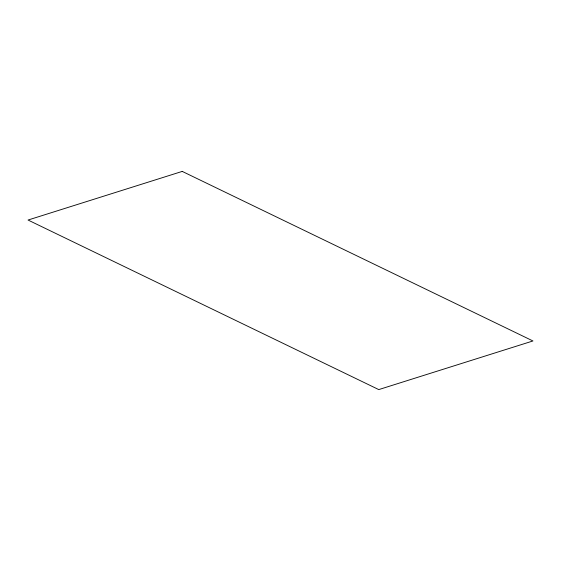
<?xml version="1.0" encoding="UTF-8"?>
<svg xmlns="http://www.w3.org/2000/svg" width="561" height="561" viewBox="0 0 561 561"><rect width="100%" height="100%" fill="white"/><g stroke="black" fill="none" stroke-linecap="round" stroke-linejoin="round"><path stroke-width="0.84" d="M182.234 171.407L28.05 220.038L378.766 389.593L532.95 340.962L182.234 171.407"/></g></svg>
